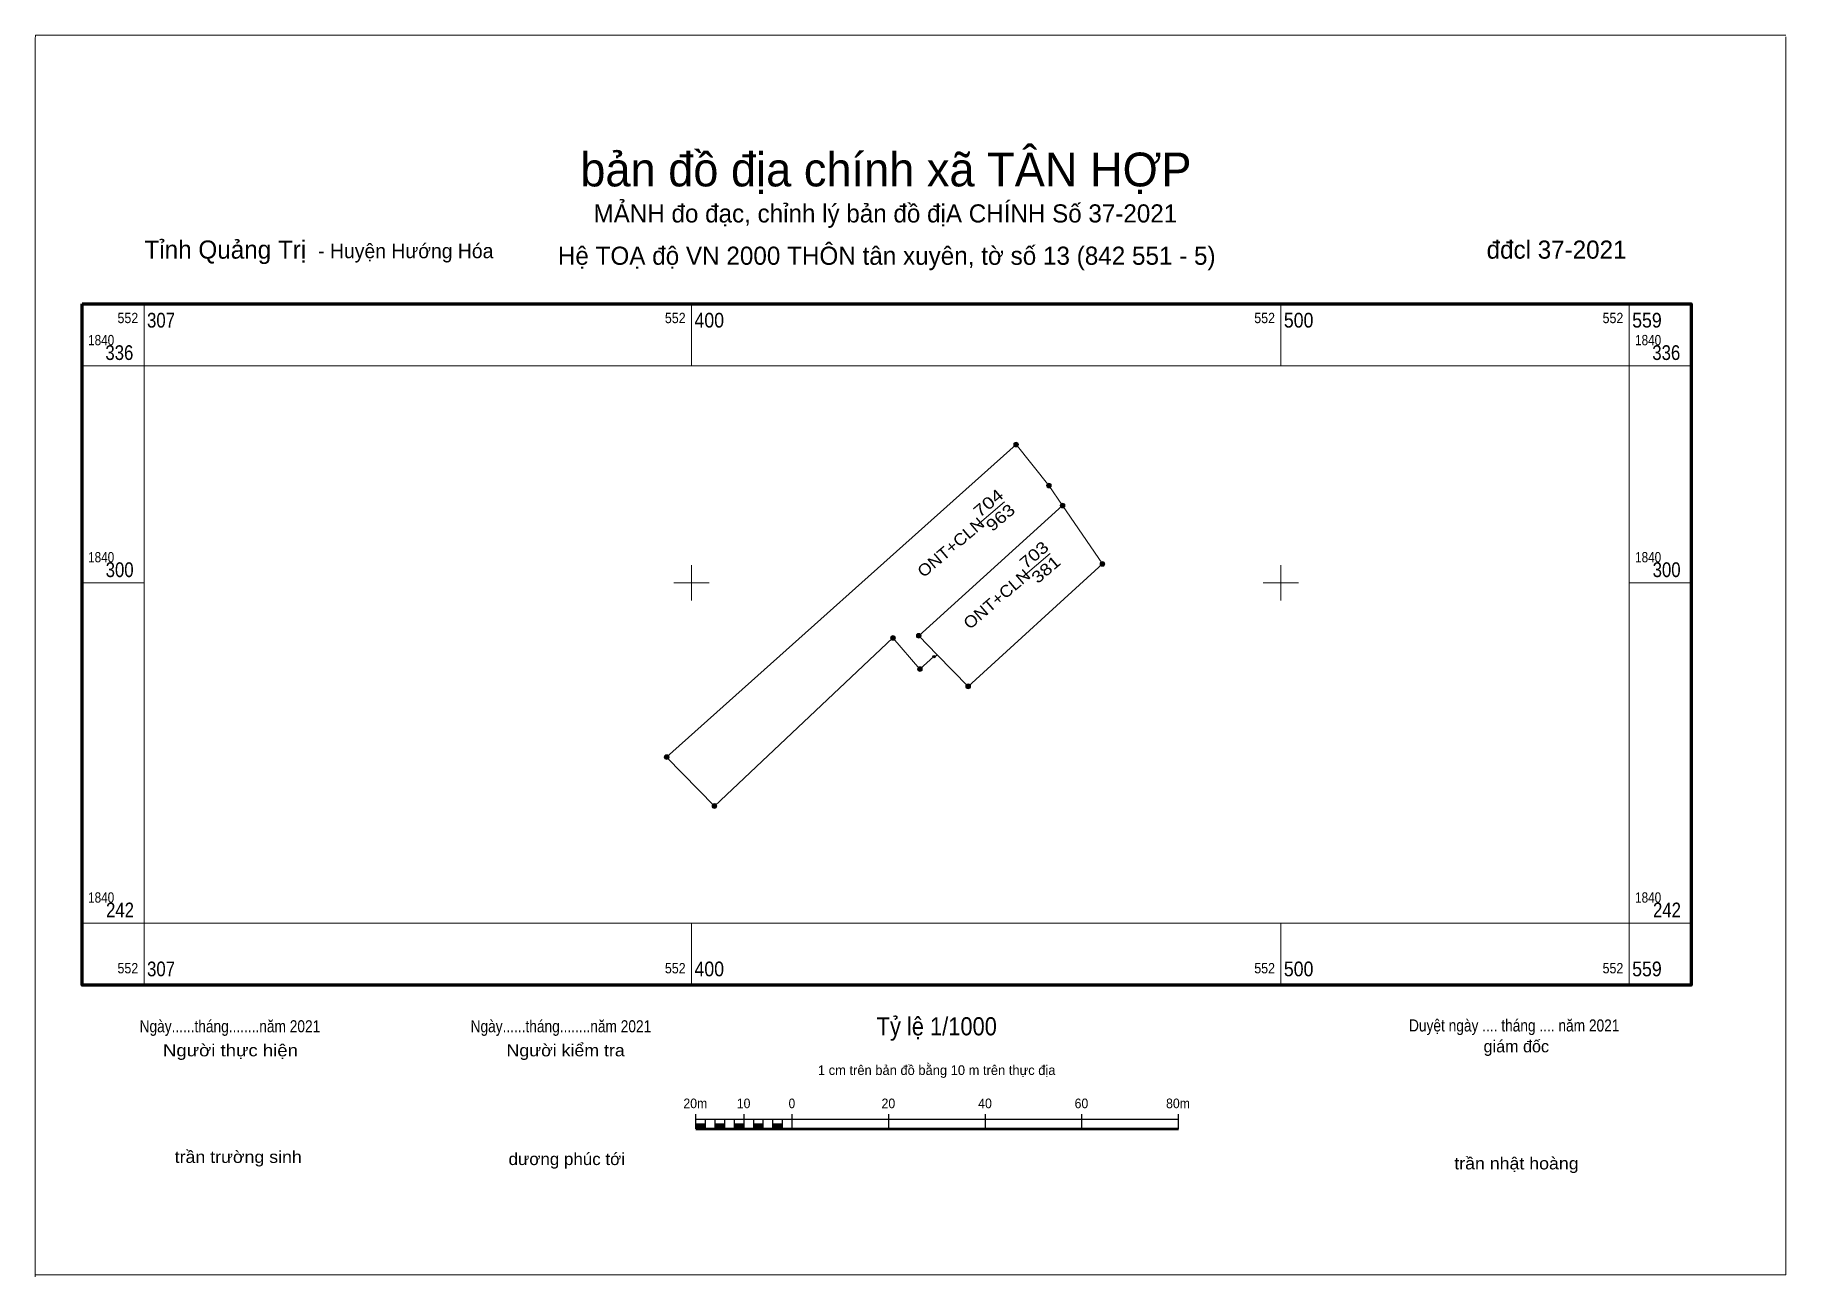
# Model space of a CAD drawing. Header units: metres. Extents: x 551238 to 552586, y 1840182 to 1840491.
# Drawn here: x 551238.4 to 551535.5, y 1840279.8 to 1840490.5 of the extents above.
import ezdxf
from ezdxf.enums import TextEntityAlignment as Align

# ---------------------------------------------------------------- set-up
doc = ezdxf.new("R2010")
doc.units = ezdxf.units.M
doc.header["$LTSCALE"] = 0.82
doc.header["$PDMODE"] = 32
doc.header["$PDSIZE"] = 0.41
for name, color, linetype, lineweight in [('10', 7, 'Continuous', 13), ('11', 7, 'Continuous', 13), ('2', 7, 'Continuous', 25), ('22', 7, 'Continuous', 13), ('63', 7, 'Continuous', 13), ('9', 7, 'Continuous', 13)]:
    doc.layers.add(name, color=color, linetype=linetype, lineweight=lineweight)
doc.layers.add('29', color=7, linetype='Continuous')
doc.layers.add('7', color=7, linetype='Continuous')

msp = doc.modelspace()

# ---------------------------------------------------------------- hatches: boundary and pattern name
at = {"layer": '2'}
for points in [[(551350.55, 1840304.99), (551352.19, 1840304.99), (551352.19, 1840305.81), (551350.55, 1840305.81)], [(551353.83, 1840304.99), (551355.46, 1840304.99), (551355.46, 1840305.81), (551353.83, 1840305.81)], [(551357.1, 1840304.99), (551358.74, 1840304.99), (551358.74, 1840305.81), (551357.1, 1840305.81)], [(551360.38, 1840304.99), (551362.01, 1840304.99), (551362.01, 1840305.81), (551360.38, 1840305.81)], [(551363.65, 1840304.99), (551365.29, 1840304.99), (551365.29, 1840305.81), (551363.65, 1840305.81)]]:
    msp.add_hatch(color=256, dxfattribs=at).paths.add_polyline_path(points)
at = {"layer": '22'}
for points in [[(551405.2985, 1840421.0487, 1), (551404.4985, 1840421.0487, 1)], [(551410.88, 1840414.1, 1), (551410.08, 1840414.1, 1)], [(551413.1937, 1840410.7102, 1), (551412.3937, 1840410.7102, 1)], [(551413.1937, 1840410.7102, 1), (551412.3937, 1840410.7102, 1)], [(551413.1937, 1840410.7102, 1), (551412.3937, 1840410.7102, 1)], [(551419.9587, 1840400.7988, 1), (551419.1587, 1840400.7988, 1)], [(551384.4141, 1840388.2444, 1), (551383.6141, 1840388.2444, 1)], [(551384.4141, 1840388.2444, 1), (551383.6141, 1840388.2444, 1)], [(551388.7813, 1840388.6108, 1), (551387.9813, 1840388.6108, 1)], [(551388.9904, 1840382.9558, 1), (551388.1904, 1840382.9558, 1)], [(551397.17, 1840380.03, 1), (551396.37, 1840380.03, 1)], [(551346.01, 1840368.02, 1), (551345.21, 1840368.02, 1)], [(551354.12, 1840359.73, 1), (551353.32, 1840359.73, 1)]]:
    msp.add_hatch(color=256, dxfattribs=at).paths.add_polyline_path(points)

# ---------------------------------------------------------------- linework, layer by layer
at = {"layer": '10'}
msp.add_lwpolyline([(551419.56, 1840400.8), (551396.77, 1840380.03), (551391.53, 1840385.39), (551391.07, 1840384.97), (551390.96, 1840385.08), (551388.59, 1840382.96), (551384.01, 1840388.24), (551353.72, 1840359.73), (551345.61, 1840368.02), (551404.9, 1840421.05), (551410.48, 1840414.1), (551412.79, 1840410.71)], close=True, dxfattribs=at)
msp.add_lwpolyline([(551391.53, 1840385.39), (551388.38, 1840388.61), (551412.79, 1840410.71)], dxfattribs=at)
at = {"layer": '11'}
for p, q in [((551238.52, 1840490.53), (551535.52, 1840490.53)), ((551535.53, 1840490.21), (551535.53, 1840280.21)), ((551535.52, 1840280.21), (551238.52, 1840280.21))]:
    msp.add_line(p, q, dxfattribs=at)
msp.add_lwpolyline([(551238.44, 1840279.83), (551238.44, 1840489.83), (551238.52, 1840490.53)], dxfattribs=at)
at = {"layer": '2'}
for p, q in [((551350.55, 1840304.99), (551350.55, 1840307.45)), ((551350.55, 1840306.63), (551432.44, 1840306.63)), ((551352.19, 1840304.99), (551352.19, 1840306.63)), ((551353.83, 1840304.99), (551353.83, 1840306.63)), ((551355.46, 1840304.99), (551355.46, 1840306.63)), ((551357.1, 1840304.99), (551357.1, 1840306.63)), ((551358.74, 1840304.99), (551358.74, 1840307.45)), ((551360.38, 1840304.99), (551360.38, 1840306.63)), ((551362.01, 1840304.99), (551362.01, 1840306.63)), ((551363.65, 1840304.99), (551363.65, 1840306.63)), ((551365.29, 1840304.99), (551365.29, 1840306.63)), ((551366.93, 1840304.99), (551366.93, 1840307.45)), ((551383.31, 1840304.99), (551383.31, 1840307.45)), ((551399.69, 1840304.99), (551399.69, 1840307.45)), ((551416.07, 1840304.99), (551416.07, 1840307.45)), ((551432.44, 1840304.99), (551432.44, 1840307.45))]:
    msp.add_line(p, q, dxfattribs=at)
at = {"layer": '2', "lineweight": 53}
msp.add_line((551350.55, 1840304.99), (551432.44, 1840304.99), dxfattribs=at)
at = {"layer": '2', "lineweight": 13}
for points in [[(551350.55, 1840304.99), (551352.19, 1840304.99), (551352.19, 1840305.81), (551350.55, 1840305.81)], [(551353.83, 1840304.99), (551355.46, 1840304.99), (551355.46, 1840305.81), (551353.83, 1840305.81)], [(551357.1, 1840304.99), (551358.74, 1840304.99), (551358.74, 1840305.81), (551357.1, 1840305.81)], [(551360.38, 1840304.99), (551362.01, 1840304.99), (551362.01, 1840305.81), (551360.38, 1840305.81)], [(551363.65, 1840304.99), (551365.29, 1840304.99), (551365.29, 1840305.81), (551363.65, 1840305.81)]]:
    msp.add_lwpolyline(points, close=True, dxfattribs=at)
at = {"layer": '22'}
for centre in [(551404.8985, 1840421.0487), (551410.48, 1840414.1), (551412.7937, 1840410.7102), (551412.7937, 1840410.7102), (551412.7937, 1840410.7102), (551419.5587, 1840400.7988), (551384.0141, 1840388.2444), (551384.0141, 1840388.2444), (551388.3813, 1840388.6108), (551388.5904, 1840382.9558), (551396.77, 1840380.03), (551345.61, 1840368.02), (551353.72, 1840359.73)]:
    msp.add_circle(centre, 0.4, dxfattribs=at)
at = {"layer": '29'}
for p in [(551404.9, 1840421.05), (551419.56, 1840400.8)]:
    msp.add_point(p, dxfattribs=at)
at = {"layer": '63'}
for p, q in [((551256.95, 1840434.4), (551256.95, 1840444.9)), ((551349.83, 1840434.4), (551349.83, 1840444.9)), ((551449.83, 1840434.4), (551449.83, 1840444.9)), ((551508.93, 1840434.4), (551508.93, 1840444.9)), ((551256.95, 1840434.4), (551246.45, 1840434.4)), ((551508.93, 1840434.4), (551519.43, 1840434.4)), ((551349.83, 1840394.57), (551349.83, 1840400.57)), ((551449.83, 1840394.57), (551449.83, 1840400.57)), ((551256.95, 1840397.57), (551246.45, 1840397.57)), ((551346.83, 1840397.57), (551352.83, 1840397.57)), ((551446.83, 1840397.57), (551452.83, 1840397.57)), ((551508.93, 1840397.57), (551519.43, 1840397.57)), ((551256.95, 1840339.84), (551246.45, 1840339.84)), ((551256.95, 1840339.84), (551256.95, 1840329.34)), ((551349.83, 1840339.84), (551349.83, 1840329.34)), ((551449.83, 1840339.84), (551449.83, 1840329.34)), ((551508.93, 1840339.84), (551508.93, 1840329.34)), ((551508.93, 1840339.84), (551519.43, 1840339.84))]:
    msp.add_line(p, q, dxfattribs=at)
at = {"layer": '63', "lineweight": 70}
msp.add_lwpolyline([(551246.45, 1840444.9), (551519.43, 1840444.9), (551519.43, 1840329.34), (551246.45, 1840329.34)], close=True, dxfattribs=at)
at = {"layer": '63'}
msp.add_lwpolyline([(551256.95, 1840434.4), (551508.93, 1840434.4), (551508.93, 1840339.84), (551256.95, 1840339.84)], close=True, dxfattribs=at)
at = {"layer": '7'}
for p in [(551390.96, 1840385.08), (551388.59, 1840382.96)]:
    msp.add_point(p, dxfattribs=at)
at = {"layer": '9'}
for p, q in [((551398.28, 1840407.4), (551402.92, 1840411.36)), ((551406.06, 1840398.62), (551410.7, 1840402.59))]:
    msp.add_line(p, q, dxfattribs=at)

# ---------------------------------------------------------------- texts
at = {"layer": '2'}
for s, height, p in [('bản đồ địa chính xã TÂN HỢP', 5.731, (551382.81, 1840464.85)), ('MẢNH đo đạc, chỉnh lý bản đồ địA CHÍNH Số 37-2021', 3.07, (551382.72, 1840458.73)), ('Hệ TOẠ độ VN 2000 THÔN tân xuyên, tờ số 13 (842 551 - 5)', 3.078, (551382.95, 1840451.55)), ('giám đốc', 2.047, (551489.775, 1840317.94)), ('1 cm trên bản đồ bằng 10 m trên thực địa', 1.638, (551391.43, 1840314.1))]:
    msp.add_text(s, height=height, dxfattribs=at).set_placement(p, align=Align.CENTER)
for s, height, p in [('Tỉnh Quảng Trị ', 3.078, (551257.01, 1840452.59)), ('- Huyện Hướng Hóa', 2.456, (551286.49, 1840452.67))]:
    msp.add_text(s, height=height, dxfattribs=at).set_placement(p)
msp.add_text(' đđcl 37-2021', height=3.07, dxfattribs=at).set_placement((551508.47, 1840452.59), align=Align.RIGHT)
for s, height, width, p in [('Tỷ lệ 1/1000', 3.079, 0.9, (551391.44, 1840320.82)), ('Ngày......tháng........năm 2021', 2.047, 0.85, (551271.51, 1840321.34)), ('Ngày......tháng........năm 2021', 2.047, 0.85, (551327.67, 1840321.34)), ('Duyệt ngày .... tháng .... năm 2021', 2.047, 0.85, (551489.42, 1840321.48)), ('Người thực hiện', 2.047, 1.15, (551271.6, 1840317.26)), ('Người kiểm tra', 2.047, 1.1, (551328.47, 1840317.26)), ('20m', 1.638, 0.95, (551350.475, 1840308.46)), ('10', 1.638, 0.95, (551358.67, 1840308.46)), ('0', 1.638, 0.9, (551366.855, 1840308.46)), ('20', 1.638, 0.95, (551383.23, 1840308.46)), ('40', 1.638, 0.95, (551399.63, 1840308.46)), ('60', 1.638, 0.95, (551415.99, 1840308.46)), ('80m', 1.638, 0.95, (551432.375, 1840308.46)), ('trần trường sinh', 2.047, 1.1, (551272.92, 1840299.18)), ('dương phúc tới', 2.047, 1.05, (551328.665, 1840298.82)), ('trần nhật hoàng', 2.047, 1.1, (551489.8, 1840298.08))]:
    msp.add_text(s, height=height, dxfattribs=dict(at, width=width)).set_placement(p, align=Align.CENTER)
at = {"layer": '63'}
for s, height, width, p in [('552', 1.75, 0.9, (551255.95, 1840441.65)), ('552', 1.75, 0.9, (551348.83, 1840441.65)), ('552', 1.75, 0.9, (551448.83, 1840441.65)), ('552', 1.75, 0.9, (551507.93, 1840441.65)), ('336', 2.5, 0.85, (551255.12, 1840435.4)), ('336', 2.5, 0.85, (551517.59, 1840435.4)), ('300', 2.5, 0.85, (551255.17, 1840398.57)), ('300', 2.5, 0.85, (551517.65, 1840398.57)), ('242', 2.5, 0.85, (551255.23, 1840340.84)), ('242', 2.5, 0.85, (551517.71, 1840340.84)), ('552', 1.75, 0.9, (551255.95, 1840331.34)), ('552', 1.75, 0.9, (551348.83, 1840331.34)), ('552', 1.75, 0.9, (551448.83, 1840331.34)), ('552', 1.75, 0.9, (551507.93, 1840331.34))]:
    msp.add_text(s, height=height, dxfattribs=dict(at, width=width)).set_placement(p, align=Align.RIGHT)
for s, height, width, p in [('307', 2.5, 0.85, (551257.45, 1840440.9)), ('400', 2.5, 0.9, (551350.33, 1840440.9)), ('500', 2.5, 0.9, (551450.33, 1840440.9)), ('559', 2.5, 0.9, (551509.43, 1840440.9)), ('1840', 1.75, 0.85, (551247.45, 1840437.9)), ('1840', 1.75, 0.85, (551509.93, 1840437.9)), ('1840', 1.75, 0.85, (551247.45, 1840401.07)), ('1840', 1.75, 0.85, (551509.93, 1840401.07)), ('1840', 1.75, 0.85, (551247.45, 1840343.34)), ('1840', 1.75, 0.85, (551509.93, 1840343.34)), ('307', 2.5, 0.85, (551257.45, 1840330.84)), ('400', 2.5, 0.9, (551350.33, 1840330.84)), ('500', 2.5, 0.9, (551450.33, 1840330.84)), ('559', 2.5, 0.9, (551509.43, 1840330.84))]:
    msp.add_text(s, height=height, dxfattribs=dict(at, width=width)).set_placement(p)
at = {"layer": '9'}
for s, rotation, width, p in [('704', 40.382, 1.25, (551400.8471, 1840410.3707)), ('963', 40.382, 1.2, (551402.8921, 1840407.9124)), ('703', 40.56, 1.2, (551408.5948, 1840401.5758)), ('381', 40.56, 1.2, (551410.6098, 1840399.0972))]:
    msp.add_text(s, height=2, rotation=rotation, dxfattribs=dict(at, width=width)).set_placement(p, align=Align.CENTER)
at = {"layer": '9', "width": 1.1}
for rotation, p in [(40.382, (551399.7342, 1840407.3297)), (40.56, (551407.5295, 1840398.5623))]:
    msp.add_text('ONT+CLN', height=2, rotation=rotation, dxfattribs=at).set_placement(p, align=Align.RIGHT)

doc.saveas('drawing.dxf')
